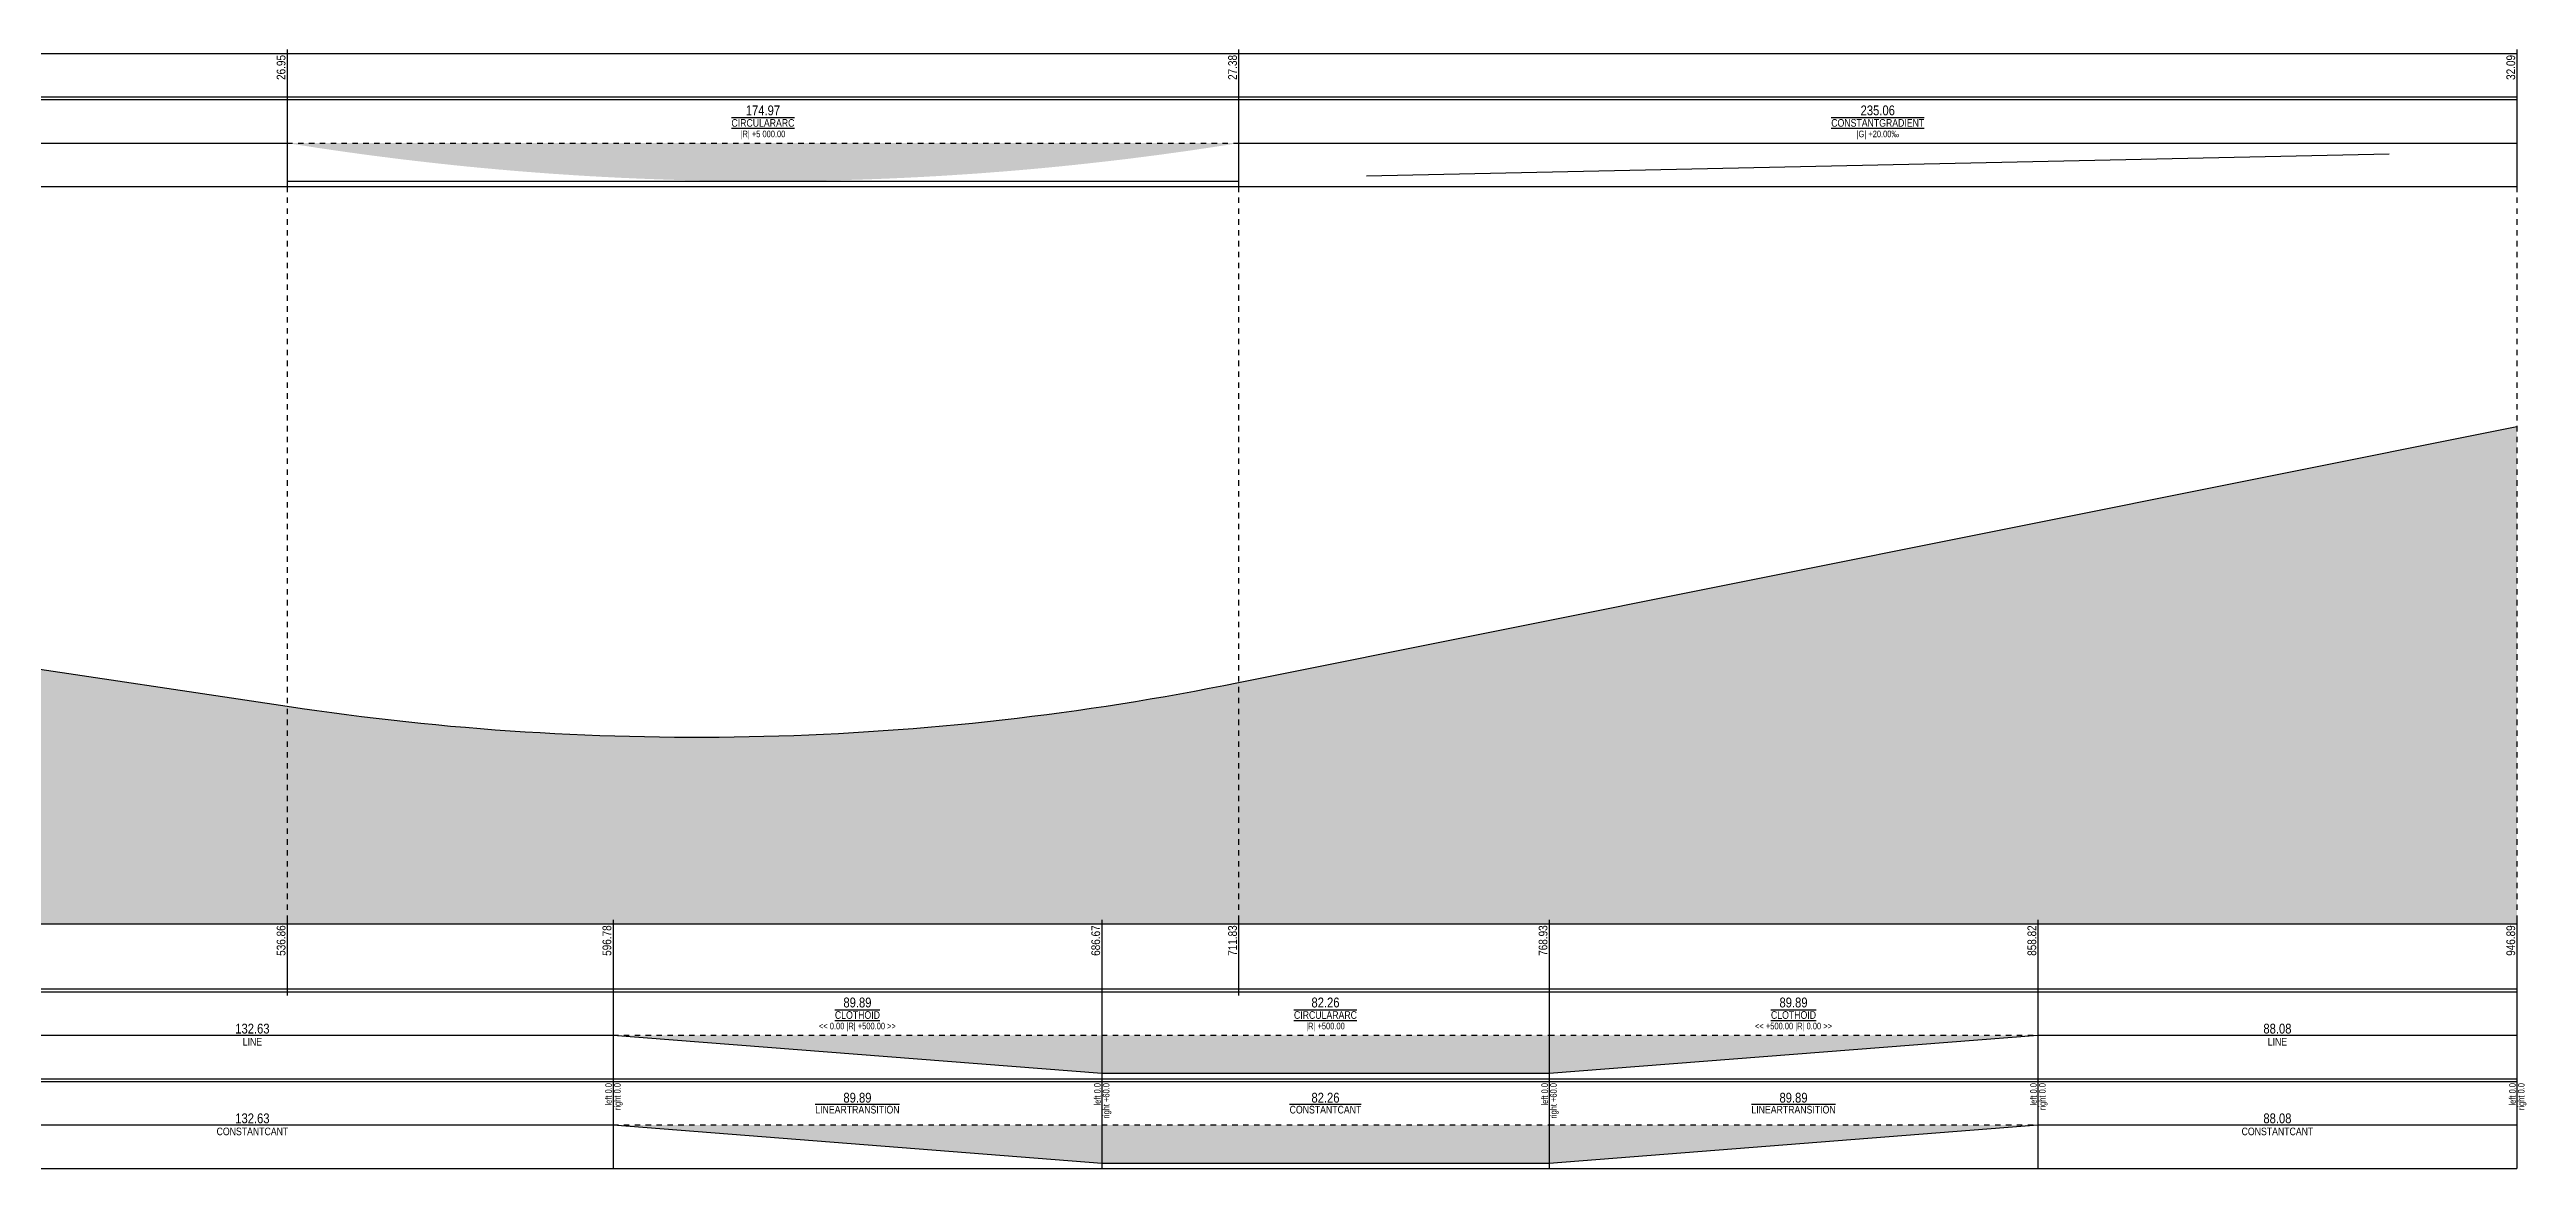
# Model space of a CAD drawing. Header units: metres. Extents: x 0 to 99.9, y -4.5 to 17.2.
# Drawn here: x 54.32 to 99.87, y -4.5 to 16.07 of the extents above; entities that cross this region are included whole.
import ezdxf

# ---------------------------------------------------------------- set-up
doc = ezdxf.new("R2010")
doc.units = ezdxf.units.M
doc.linetypes.add('DASHED23', pattern=[0.1, 0.06, -0.04])
doc.styles.add('Arial_Narrow', font='arialn.ttf')

msp = doc.modelspace()

# ---------------------------------------------------------------- hatches: boundary and pattern name
at = {"true_color": 0xc8f0f5}
msp.add_hatch(color=7, dxfattribs=at).paths.add_polyline_path([(58.686, 14.353), (58.783, 14.337), (58.783, 14.337), (58.88, 14.322), (58.88, 14.322), (58.977, 14.307), (58.977, 14.307), (59.074, 14.292), (59.074, 14.292), (59.171, 14.277), (59.171, 14.277), (59.268, 14.262), (59.268, 14.262), (59.365, 14.248), (59.365, 14.248), (59.462, 14.234), (59.462, 14.234), (59.559, 14.219), (59.559, 14.219), (59.657, 14.205), (59.657, 14.205), (59.754, 14.192), (59.754, 14.192), (59.851, 14.178), (59.851, 14.178), (59.948, 14.165), (59.948, 14.165), (60.046, 14.151), (60.046, 14.151), (60.143, 14.138), (60.143, 14.138), (60.24, 14.125), (60.24, 14.125), (60.337, 14.113), (60.337, 14.113), (60.435, 14.1), (60.435, 14.1), (60.532, 14.088), (60.532, 14.088), (60.63, 14.075), (60.63, 14.075), (60.727, 14.063), (60.727, 14.063), (60.824, 14.051), (60.824, 14.051), (60.922, 14.04), (60.922, 14.04), (61.019, 14.028), (61.019, 14.028), (61.117, 14.017), (61.117, 14.017), (61.214, 14.006), (61.214, 14.006), (61.312, 13.995), (61.312, 13.995), (61.41, 13.984), (61.41, 13.984), (61.507, 13.973), (61.507, 13.973), (61.605, 13.963), (61.605, 13.963), (61.702, 13.952), (61.702, 13.952), (61.8, 13.942), (61.8, 13.942), (61.898, 13.932), (61.898, 13.932), (61.995, 13.922), (61.995, 13.922), (62.093, 13.913), (62.093, 13.913), (62.191, 13.903), (62.191, 13.903), (62.288, 13.894), (62.288, 13.894), (62.386, 13.885), (62.386, 13.885), (62.484, 13.876), (62.484, 13.876), (62.582, 13.867), (62.582, 13.867), (62.68, 13.859), (62.68, 13.859), (62.777, 13.85), (62.777, 13.85), (62.875, 13.842), (62.875, 13.842), (62.973, 13.834), (62.973, 13.834), (63.071, 13.826), (63.071, 13.826), (63.169, 13.819), (63.169, 13.819), (63.267, 13.811), (63.267, 13.811), (63.365, 13.804), (63.365, 13.804), (63.462, 13.796), (63.462, 13.796), (63.56, 13.789), (63.56, 13.789), (63.658, 13.783), (63.658, 13.783), (63.756, 13.776), (63.756, 13.776), (63.854, 13.77), (63.854, 13.77), (63.952, 13.763), (63.952, 13.763), (64.05, 13.757), (64.05, 13.757), (64.148, 13.751), (64.148, 13.751), (64.246, 13.745), (64.246, 13.745), (64.344, 13.74), (64.344, 13.74), (64.442, 13.734), (64.442, 13.734), (64.54, 13.729), (64.54, 13.729), (64.638, 13.724), (64.638, 13.724), (64.736, 13.719), (64.736, 13.719), (64.834, 13.714), (64.834, 13.714), (64.932, 13.71), (64.932, 13.71), (65.03, 13.705), (65.03, 13.705), (65.128, 13.701), (65.128, 13.701), (65.227, 13.697), (65.227, 13.697), (65.325, 13.693), (65.325, 13.693), (65.423, 13.69), (65.423, 13.69), (65.521, 13.686), (65.521, 13.686), (65.619, 13.683), (65.619, 13.683), (65.717, 13.68), (65.717, 13.68), (65.815, 13.677), (65.815, 13.677), (65.913, 13.674), (65.913, 13.674), (66.011, 13.671), (66.011, 13.671), (66.11, 13.669), (66.11, 13.669), (66.208, 13.667), (66.208, 13.667), (66.306, 13.664), (66.306, 13.664), (66.404, 13.663), (66.404, 13.663), (66.502, 13.661), (66.502, 13.661), (66.6, 13.659), (66.6, 13.659), (66.698, 13.658), (66.698, 13.658), (66.797, 13.657), (66.797, 13.657), (66.895, 13.656), (66.895, 13.656), (66.993, 13.655), (66.993, 13.655), (67.091, 13.654), (67.091, 13.654), (67.189, 13.653), (67.189, 13.653), (67.287, 13.653), (67.287, 13.653), (67.386, 13.653), (67.386, 13.653), (67.484, 13.653), (67.484, 13.653), (67.582, 13.653), (67.582, 13.653), (67.68, 13.653), (67.68, 13.653), (67.778, 13.654), (67.778, 13.654), (67.876, 13.655), (67.876, 13.655), (67.975, 13.656), (67.975, 13.656), (68.073, 13.657), (68.073, 13.657), (68.171, 13.658), (68.171, 13.658), (68.269, 13.659), (68.269, 13.659), (68.367, 13.661), (68.367, 13.661), (68.465, 13.663), (68.465, 13.663), (68.564, 13.664), (68.564, 13.664), (68.662, 13.667), (68.662, 13.667), (68.76, 13.669), (68.76, 13.669), (68.858, 13.671), (68.858, 13.671), (68.956, 13.674), (68.956, 13.674), (69.054, 13.677), (69.054, 13.677), (69.152, 13.68), (69.152, 13.68), (69.25, 13.683), (69.25, 13.683), (69.349, 13.686), (69.349, 13.686), (69.447, 13.69), (69.447, 13.69), (69.545, 13.693), (69.545, 13.693), (69.643, 13.697), (69.643, 13.697), (69.741, 13.701), (69.741, 13.701), (69.839, 13.705), (69.839, 13.705), (69.937, 13.71), (69.937, 13.71), (70.035, 13.714), (70.035, 13.714), (70.133, 13.719), (70.133, 13.719), (70.231, 13.724), (70.231, 13.724), (70.329, 13.729), (70.329, 13.729), (70.427, 13.734), (70.427, 13.734), (70.525, 13.74), (70.525, 13.74), (70.623, 13.745), (70.623, 13.745), (70.721, 13.751), (70.721, 13.751), (70.819, 13.757), (70.819, 13.757), (70.917, 13.763), (70.917, 13.763), (71.015, 13.77), (71.015, 13.77), (71.113, 13.776), (71.113, 13.776), (71.211, 13.783), (71.211, 13.783), (71.309, 13.789), (71.309, 13.789), (71.407, 13.796), (71.407, 13.796), (71.505, 13.804), (71.505, 13.804), (71.603, 13.811), (71.603, 13.811), (71.701, 13.819), (71.701, 13.819), (71.798, 13.826), (71.798, 13.826), (71.896, 13.834), (71.896, 13.834), (71.994, 13.842), (71.994, 13.842), (72.092, 13.85), (72.092, 13.85), (72.19, 13.859), (72.19, 13.859), (72.288, 13.867), (72.288, 13.867), (72.385, 13.876), (72.385, 13.876), (72.483, 13.885), (72.483, 13.885), (72.581, 13.894), (72.581, 13.894), (72.679, 13.903), (72.679, 13.903), (72.776, 13.913), (72.776, 13.913), (72.874, 13.922), (72.874, 13.922), (72.972, 13.932), (72.972, 13.932), (73.069, 13.942), (73.069, 13.942), (73.167, 13.952), (73.167, 13.952), (73.265, 13.963), (73.265, 13.963), (73.362, 13.973), (73.362, 13.973), (73.46, 13.984), (73.46, 13.984), (73.557, 13.995), (73.557, 13.995), (73.655, 14.006), (73.655, 14.006), (73.752, 14.017), (73.752, 14.017), (73.85, 14.028), (73.85, 14.028), (73.947, 14.04), (73.947, 14.04), (74.045, 14.051), (74.045, 14.051), (74.142, 14.063), (74.142, 14.063), (74.24, 14.075), (74.24, 14.075), (74.337, 14.088), (74.337, 14.088), (74.435, 14.1), (74.435, 14.1), (74.532, 14.113), (74.532, 14.113), (74.629, 14.125), (74.629, 14.125), (74.727, 14.138), (74.727, 14.138), (74.824, 14.151), (74.824, 14.151), (74.921, 14.165), (74.921, 14.165), (75.018, 14.178), (75.018, 14.178), (75.116, 14.192), (75.116, 14.192), (75.213, 14.205), (75.213, 14.205), (75.31, 14.219), (75.31, 14.219), (75.407, 14.234), (75.407, 14.234), (75.504, 14.248), (75.504, 14.248), (75.601, 14.262), (75.601, 14.262), (75.698, 14.277), (75.698, 14.277), (75.795, 14.292), (75.795, 14.292), (75.892, 14.307), (75.892, 14.307), (75.989, 14.322), (75.989, 14.322), (76.086, 14.337), (76.086, 14.337), (76.183, 14.353), (76.183, 14.353), (14.353, 14.353)], is_closed=False)
at = {"true_color": 0xe6e6e6}
h = msp.add_hatch(color=7, dxfattribs=at)
h.dxf.hatch_style = 1
edge = h.paths.add_edge_path()
edge.add_line((5, 12.053), (58.686, 4))
edge.add_arc((66.205, 53.431), 50, -98.6485, -78.4882)
edge.add_line((76.183, 4.437), (99.689, 9.139))
edge.add_line((99.689, 9.139), (99.689, 0))
edge.add_line((99.689, 0), (5, 0))
edge.add_line((5, 0), (5, 12.053))
at = {"true_color": 0xffc896}
for points in [[(64.678, -2.05), (64.678, -2.05), (64.678, -2.05), (73.667, -2.05), (73.667, -2.05), (73.667, -2.75), (73.667, -2.75), (64.678, -2.05)], [(73.667, -2.75), (73.667, -2.05), (73.667, -2.05), (81.893, -2.05), (81.893, -2.05), (81.893, -2.75), (81.893, -2.75), (73.667, -2.75)], [(81.893, -2.75), (81.893, -2.05), (81.893, -2.05), (90.882, -2.05), (90.882, -2.05), (90.882, -2.05), (90.882, -2.05), (81.893, -2.75)]]:
    msp.add_hatch(color=7, dxfattribs=at).paths.add_polyline_path(points, is_closed=False)
at = {"true_color": 0xbec891}
for points in [[(64.678, -3.7), (64.678, -3.7), (64.678, -3.7), (73.667, -3.7), (73.667, -3.7), (73.667, -4.4), (73.667, -4.4), (64.678, -3.7)], [(73.667, -4.4), (73.667, -3.7), (73.667, -3.7), (81.893, -3.7), (81.893, -3.7), (81.893, -4.4), (81.893, -4.4), (73.667, -4.4)], [(81.893, -4.4), (81.893, -3.7), (81.893, -3.7), (90.882, -3.7), (90.882, -3.7), (90.882, -3.7), (90.882, -3.7), (81.893, -4.4)]]:
    msp.add_hatch(color=7, dxfattribs=at).paths.add_polyline_path(points, is_closed=False)

# ---------------------------------------------------------------- linework, layer by layer
at = {"linetype": 'CONTINUOUS', "true_color": 0x000000}
for p, q in [((0, 16.003), (99.689, 16.003)), ((0, 15.203), (99.689, 15.203)), ((0, 15.153), (99.689, 15.153)), ((0, 13.553), (99.689, 13.553)), ((0, 0), (99.689, 0)), ((0, -1.2), (99.689, -1.2)), ((0, -1.25), (99.689, -1.25)), ((0, -2.85), (99.689, -2.85)), ((0, -2.9), (99.689, -2.9)), ((0, -4.5), (99.689, -4.5))]:
    msp.add_line(p, q, dxfattribs=at)
for p, q in [((58.686, 16.073), (58.686, 15.083)), ((76.183, 16.073), (76.183, 15.083)), ((99.689, 16.073), (99.689, 15.083)), ((58.686, 15.223), (58.686, 13.553)), ((76.183, 15.223), (76.183, 13.553)), ((99.689, 15.223), (99.689, 13.553)), ((5, 12.053), (58.686, 4)), ((76.183, 4.437), (99.689, 9.139)), ((58.686, 0.07), (58.686, -1.32)), ((64.678, 0.07), (64.678, -1.32)), ((73.667, 0.07), (73.667, -1.32)), ((76.183, 0.07), (76.183, -1.32)), ((81.893, 0.07), (81.893, -1.32)), ((90.882, 0.07), (90.882, -1.32)), ((99.689, 0.07), (99.689, -1.32)), ((64.678, -1.13), (64.678, -2.97)), ((73.667, -1.13), (73.667, -2.97)), ((81.893, -1.13), (81.893, -2.97)), ((90.882, -1.13), (90.882, -2.97)), ((99.689, -1.13), (99.689, -2.97)), ((64.678, -2.83), (64.678, -4.5)), ((73.667, -2.83), (73.667, -4.5)), ((81.893, -2.83), (81.893, -4.5)), ((90.882, -2.83), (90.882, -4.5)), ((99.689, -2.83), (99.689, -4.5))]:
    msp.add_line(p, q)
at = {"linetype": 'CONTINUOUS', "true_color": 0xbf00ff}
for p, q in [((5, 14.353), (58.686, 14.353)), ((76.183, 14.353), (99.689, 14.353)), ((58.686, 13.653), (76.183, 13.653)), ((51.415, -2.05), (64.678, -2.05)), ((90.882, -2.05), (99.689, -2.05)), ((73.667, -2.75), (81.893, -2.75)), ((51.415, -3.7), (64.678, -3.7)), ((51.415, -3.7), (64.678, -3.7)), ((90.882, -3.7), (99.689, -3.7)), ((90.882, -3.7), (99.689, -3.7)), ((73.667, -4.4), (81.893, -4.4))]:
    msp.add_line(p, q, dxfattribs=at)
at = {"linetype": 'DASHED23', "true_color": 0x505050}
for p, q in [((58.686, 14.353), (76.183, 14.353)), ((58.686, 13.553), (58.686, 0)), ((76.183, 13.553), (76.183, 0)), ((99.689, 13.553), (99.689, 0)), ((64.678, -2.05), (73.667, -2.05)), ((73.667, -2.05), (81.893, -2.05)), ((81.893, -2.05), (90.882, -2.05)), ((64.678, -3.7), (73.667, -3.7)), ((73.667, -3.7), (81.893, -3.7)), ((81.893, -3.7), (90.882, -3.7))]:
    msp.add_line(p, q, dxfattribs=at)
at = {"true_color": 0x0000b9}
msp.add_line((78.534, 13.753), (97.339, 14.153), dxfattribs=at)
at = {"true_color": 0xbf00ff}
for p, q in [((64.678, -2.05), (73.667, -2.75)), ((81.893, -2.75), (90.882, -2.05)), ((64.678, -3.7), (73.667, -4.4)), ((81.893, -4.4), (90.882, -3.7))]:
    msp.add_line(p, q, dxfattribs=at)
msp.add_arc((66.205, 53.431), 50, -98.6485, -78.4882)

# ---------------------------------------------------------------- texts
at = {"true_color": 0x000000, "char_height": 0.16, "attachment_point": 9, "rotation": 90, "style": 'Arial_Narrow'}
for s, insert in [('26.95', (58.656, 15.973)), ('27.38', (76.153, 15.973)), ('32.09', (99.659, 15.973)), ('536.86', (58.656, -0.03)), ('596.78', (64.648, -0.03)), ('686.67', (73.637, -0.03)), ('711.83', (76.153, -0.03)), ('768.93', (81.863, -0.03)), ('858.82', (90.852, -0.03)), ('946.89', (99.659, -0.03))]:
    msp.add_mtext(s, dxfattribs=dict(at, insert=insert))
at = {"true_color": 0x000000, "char_height": 0.18, "attachment_point": 5, "style": 'Arial_Narrow'}
for s, insert in [('174.97', (67.435, 14.953)), ('235.06', (87.936, 14.953)), ('89.89', (69.173, -1.45)), ('82.26', (77.78, -1.45)), ('89.89', (86.387, -1.45)), ('132.63', (58.047, -1.93)), ('88.08', (95.286, -1.93)), ('89.89', (69.173, -3.2)), ('82.26', (77.78, -3.2)), ('89.89', (86.387, -3.2)), ('132.63', (58.047, -3.58)), ('88.08', (95.286, -3.58))]:
    msp.add_mtext(s, dxfattribs=dict(at, insert=insert))
at = {"true_color": 0x828282, "char_height": 0.14, "attachment_point": 5, "style": 'Arial_Narrow'}
for s, insert in [('\\L\\OCIRCULARARC\\o\\l', (67.435, 14.723)), ('\\L\\OCONSTANTGRADIENT\\o\\l', (87.936, 14.723)), ('\\L\\OCLOTHOID\\o\\l', (69.173, -1.68)), ('\\L\\OCIRCULARARC\\o\\l', (77.78, -1.68)), ('\\L\\OCLOTHOID\\o\\l', (86.387, -1.68)), ('LINE', (58.047, -2.17)), ('LINE', (95.286, -2.17)), ('\\OLINEARTRANSITION\\o', (69.173, -3.42)), ('\\OCONSTANTCANT\\o', (77.78, -3.42)), ('\\OLINEARTRANSITION\\o', (86.387, -3.42)), ('CONSTANTCANT', (58.047, -3.82)), ('CONSTANTCANT', (95.286, -3.82))]:
    msp.add_mtext(s, dxfattribs=dict(at, insert=insert))
at = {"true_color": 0x3c6432, "insert": (67.435, 14.503), "char_height": 0.12, "attachment_point": 5, "style": 'Arial_Narrow'}
msp.add_mtext('|R| +5 000.00', dxfattribs=at)
at = {"true_color": 0x0000b9, "insert": (87.936, 14.503), "char_height": 0.12, "attachment_point": 5, "style": 'Arial_Narrow'}
msp.add_mtext('|G| +20.00‰', dxfattribs=at)
at = {"color": 85, "char_height": 0.12, "attachment_point": 5, "style": 'Arial_Narrow'}
for s, insert in [('<< 0.00 |R| +500.00 >>', (69.173, -1.9)), ('|R| +500.00', (77.78, -1.9)), ('<< +500.00 |R| 0.00 >>', (86.387, -1.9))]:
    msp.add_mtext(s, dxfattribs=dict(at, insert=insert))
at = {"true_color": 0x828282, "char_height": 0.12, "rotation": 90, "style": 'Arial_Narrow'}
for s, insert, attachment_point in [('left 0.0', (64.658, -2.93), 9), ('right 0.0', (64.698, -2.93), 3), ('left 0.0', (73.647, -2.93), 9), ('right +60.0', (73.687, -2.93), 3), ('left 0.0', (81.873, -2.93), 9), ('right +60.0', (81.913, -2.93), 3), ('left 0.0', (90.862, -2.93), 9), ('right 0.0', (90.902, -2.93), 3), ('left 0.0', (99.669, -2.93), 9), ('right 0.0', (99.709, -2.93), 3)]:
    msp.add_mtext(s, dxfattribs=dict(at, insert=insert, attachment_point=attachment_point))

doc.saveas('drawing.dxf')
